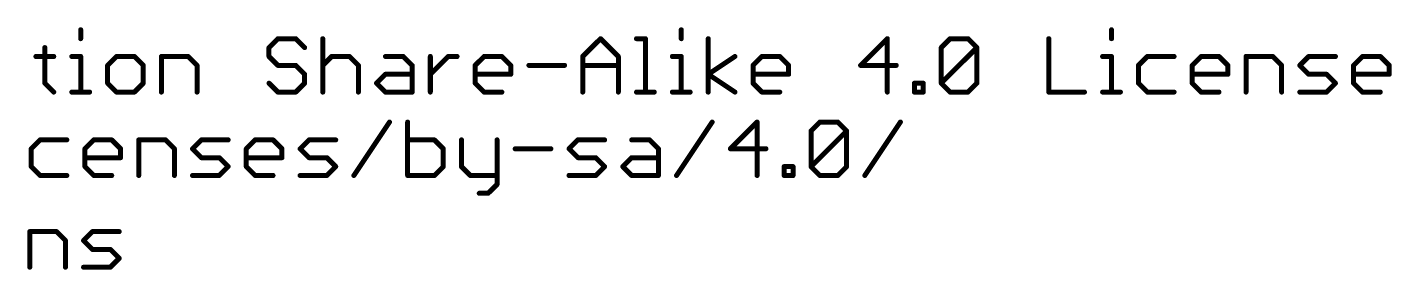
# Model space of a CAD drawing. Extents: x -39 to 68, y -15 to 21.
# Drawn here: x 26.2 to 67.74, y -14.22 to -6.84 of the extents above; entities that cross this region are included whole.
import ezdxf

# ---------------------------------------------------------------- set-up
doc = ezdxf.new("R2010")
doc.units = 0
doc.layers.add('51', color=53, linetype='CONTINUOUS')

msp = doc.modelspace()

# ---------------------------------------------------------------- linework, layer by layer
at = {"layer": '51', "const_width": 0.1524}
for points in [[(27.8279, -6.9156), (27.8279, -7.1868)], [(46.1095, -6.9156), (46.1095, -7.1868)], [(59.2067, -6.9156), (59.2067, -7.1868)], [(26.7365, -7.458), (26.7365, -8.5426)], [(33.8308, -7.1868), (33.5597, -7.458)], [(33.5597, -7.458), (33.5597, -7.7291)], [(34.3731, -7.1868), (33.8308, -7.1868)], [(34.6443, -7.458), (34.3731, -7.1868)], [(35.1968, -7.1868), (35.1968, -8.8138)], [(43.1097, -7.7291), (43.6521, -7.1868)], [(43.6521, -7.1868), (44.1944, -7.7291)], [(44.7469, -7.1868), (45.0181, -7.1868)], [(45.0181, -7.1868), (45.0181, -8.8138)], [(46.9298, -8.8138), (46.9298, -7.1868)], [(52.3819, -7.1868), (51.5684, -8.0003)], [(52.3819, -8.8138), (52.3819, -7.1868)], [(54.0241, -7.458), (54.2953, -7.1868)], [(54.0241, -8.5426), (54.0241, -7.458)], [(54.0241, -8.5426), (55.1088, -7.458)], [(54.2953, -7.1868), (54.8376, -7.1868)], [(54.8376, -7.1868), (55.1088, -7.458)], [(55.1088, -7.458), (55.1088, -8.5426)], [(57.2984, -7.1868), (57.2984, -8.8138)], [(26.4653, -7.7291), (27.0076, -7.7291)], [(27.5567, -7.7291), (27.8279, -7.7291)], [(27.8279, -7.7291), (27.8279, -8.8138)], [(28.9193, -7.7291), (28.6482, -8.0003)], [(29.4617, -7.7291), (28.9193, -7.7291)], [(29.7328, -8.0003), (29.4617, -7.7291)], [(30.2853, -8.8138), (30.2853, -7.7291)], [(30.2853, -7.7291), (31.0988, -7.7291)], [(31.0988, -7.7291), (31.37, -8.0003)], [(33.5597, -7.7291), (33.8308, -8.0003)], [(35.1968, -8.0003), (35.468, -7.7291)], [(35.468, -7.7291), (36.0103, -7.7291)], [(36.0103, -7.7291), (36.2815, -8.0003)], [(37.1051, -7.7291), (37.6475, -7.7291)], [(37.6475, -7.7291), (37.9186, -8.0003)], [(38.4711, -8.8138), (38.4711, -7.7291)], [(38.4711, -8.2715), (39.0134, -7.7291)], [(39.0134, -7.7291), (39.2846, -7.7291)], [(39.8354, -8.0003), (40.1066, -7.7291)], [(40.1066, -7.7291), (40.6489, -7.7291)], [(40.6489, -7.7291), (40.9201, -8.0003)], [(43.1097, -8.8138), (43.1097, -7.7291)], [(44.1944, -7.7291), (44.1944, -8.8138)], [(45.8383, -7.7291), (46.1095, -7.7291)], [(46.1095, -7.7291), (46.1095, -8.8138)], [(46.9298, -8.2715), (47.7433, -7.7291)], [(48.2941, -8.0003), (48.5652, -7.7291)], [(48.5652, -7.7291), (49.1076, -7.7291)], [(49.1076, -7.7291), (49.3787, -8.0003)], [(58.9356, -7.7291), (59.2067, -7.7291)], [(59.2067, -7.7291), (59.2067, -8.8138)], [(60.2982, -7.7291), (60.027, -8.0003)], [(61.1117, -7.7291), (60.2982, -7.7291)], [(61.6642, -8.0003), (61.9353, -7.7291)], [(61.9353, -7.7291), (62.4777, -7.7291)], [(62.4777, -7.7291), (62.7488, -8.0003)], [(63.3013, -8.8138), (63.3013, -7.7291)], [(63.3013, -7.7291), (64.1148, -7.7291)], [(64.1148, -7.7291), (64.386, -8.0003)], [(64.9385, -8.0003), (65.2096, -7.7291)], [(65.2096, -7.7291), (66.0231, -7.7291)], [(66.5756, -8.0003), (66.8468, -7.7291)], [(66.8468, -7.7291), (67.3891, -7.7291)], [(67.3891, -7.7291), (67.6603, -8.0003)], [(28.6482, -8.0003), (28.6482, -8.5426)], [(29.7328, -8.5426), (29.7328, -8.0003)], [(31.37, -8.0003), (31.37, -8.8138)], [(33.8308, -8.0003), (34.3731, -8.0003)], [(34.3731, -8.0003), (34.6443, -8.2715)], [(34.6443, -8.2715), (34.6443, -8.5426)], [(36.2815, -8.0003), (36.2815, -8.8138)], [(36.834, -8.5426), (37.1051, -8.2715)], [(37.1051, -8.2715), (37.9186, -8.2715)], [(37.9186, -8.0003), (37.9186, -8.8138)], [(39.8354, -8.5426), (39.8354, -8.0003)], [(40.9201, -8.2715), (39.8354, -8.2715)], [(40.9201, -8.0003), (40.9201, -8.2715)], [(41.4726, -8.0003), (42.5572, -8.0003)], [(43.1097, -8.0003), (44.1944, -8.0003)], [(47.7433, -8.8138), (46.9298, -8.2715)], [(48.2941, -8.5426), (48.2941, -8.0003)], [(49.3787, -8.2715), (48.2941, -8.2715)], [(49.3787, -8.0003), (49.3787, -8.2715)], [(51.5684, -8.0003), (52.653, -8.0003)], [(60.027, -8.0003), (60.027, -8.5426)], [(61.6642, -8.5426), (61.6642, -8.0003)], [(62.7488, -8.2715), (61.6642, -8.2715)], [(62.7488, -8.0003), (62.7488, -8.2715)], [(64.386, -8.0003), (64.386, -8.8138)], [(65.2096, -8.2715), (64.9385, -8.0003)], [(65.752, -8.2715), (65.2096, -8.2715)], [(66.0231, -8.5426), (65.752, -8.2715)], [(66.5756, -8.5426), (66.5756, -8.0003)], [(67.6603, -8.2715), (66.5756, -8.2715)], [(67.6603, -8.0003), (67.6603, -8.2715)], [(26.7365, -8.5426), (27.0076, -8.8138)], [(28.6482, -8.5426), (28.9193, -8.8138)], [(29.4617, -8.8138), (29.7328, -8.5426)], [(33.8308, -8.8138), (33.5597, -8.5426)], [(34.6443, -8.5426), (34.3731, -8.8138)], [(37.1051, -8.8138), (36.834, -8.5426)], [(40.1066, -8.8138), (39.8354, -8.5426)], [(48.5652, -8.8138), (48.2941, -8.5426)], [(53.2055, -8.8138), (53.2055, -8.5426)], [(53.2055, -8.5426), (53.4767, -8.5426)], [(53.4767, -8.5426), (53.4767, -8.8138)], [(54.2953, -8.8138), (54.0241, -8.5426)], [(55.1088, -8.5426), (54.8376, -8.8138)], [(60.027, -8.5426), (60.2982, -8.8138)], [(61.9353, -8.8138), (61.6642, -8.5426)], [(65.752, -8.8138), (66.0231, -8.5426)], [(66.8468, -8.8138), (66.5756, -8.5426)], [(27.5567, -8.8138), (28.0991, -8.8138)], [(28.9193, -8.8138), (29.4617, -8.8138)], [(34.3731, -8.8138), (33.8308, -8.8138)], [(37.9186, -8.8138), (37.1051, -8.8138)], [(40.6489, -8.8138), (40.1066, -8.8138)], [(44.7469, -8.8138), (45.2892, -8.8138)], [(45.8383, -8.8138), (46.3807, -8.8138)], [(49.1076, -8.8138), (48.5652, -8.8138)], [(53.4767, -8.8138), (53.2055, -8.8138)], [(54.8376, -8.8138), (54.2953, -8.8138)], [(57.2984, -8.8138), (58.3831, -8.8138)], [(58.9356, -8.8138), (59.4779, -8.8138)], [(60.2982, -8.8138), (61.1117, -8.8138)], [(62.4777, -8.8138), (61.9353, -8.8138)], [(64.9385, -8.8138), (65.752, -8.8138)], [(67.3891, -8.8138), (66.8468, -8.8138)], [(36.1438, -11.3538), (37.2285, -9.7268)], [(37.781, -9.7268), (37.781, -11.3538)], [(45.9667, -11.3538), (47.0514, -9.7268)], [(48.4174, -9.7268), (47.6039, -10.5403)], [(48.4174, -11.3538), (48.4174, -9.7268)], [(50.0596, -9.998), (50.3308, -9.7268)], [(50.0596, -11.0826), (50.0596, -9.998)], [(50.0596, -11.0826), (51.1443, -9.998)], [(50.3308, -9.7268), (50.8731, -9.7268)], [(50.8731, -9.7268), (51.1443, -9.998)], [(51.1443, -9.998), (51.1443, -11.0826)], [(51.6968, -11.3538), (52.7814, -9.7268)], [(26.592, -10.2691), (26.3209, -10.5403)], [(27.4055, -10.2691), (26.592, -10.2691)], [(27.958, -10.5403), (28.2292, -10.2691)], [(28.2292, -10.2691), (28.7715, -10.2691)], [(28.7715, -10.2691), (29.0427, -10.5403)], [(29.5952, -11.3538), (29.5952, -10.2691)], [(29.5952, -10.2691), (30.4087, -10.2691)], [(30.4087, -10.2691), (30.6798, -10.5403)], [(31.2323, -10.5403), (31.5035, -10.2691)], [(31.5035, -10.2691), (32.317, -10.2691)], [(32.8695, -10.5403), (33.1406, -10.2691)], [(33.1406, -10.2691), (33.683, -10.2691)], [(33.683, -10.2691), (33.9541, -10.5403)], [(34.5066, -10.5403), (34.7778, -10.2691)], [(34.7778, -10.2691), (35.5913, -10.2691)], [(38.5944, -10.2691), (37.781, -10.2691)], [(38.8656, -10.5403), (38.5944, -10.2691)], [(39.4181, -10.2691), (39.4181, -11.0826)], [(40.5028, -10.2691), (40.5028, -11.625)], [(42.6924, -10.5403), (42.9636, -10.2691)], [(42.9636, -10.2691), (43.7771, -10.2691)], [(44.6007, -10.2691), (45.1431, -10.2691)], [(45.1431, -10.2691), (45.4142, -10.5403)], [(26.3209, -10.5403), (26.3209, -11.0826)], [(27.958, -11.0826), (27.958, -10.5403)], [(29.0427, -10.8115), (27.958, -10.8115)], [(29.0427, -10.5403), (29.0427, -10.8115)], [(30.6798, -10.5403), (30.6798, -11.3538)], [(31.5035, -10.8115), (31.2323, -10.5403)], [(32.0458, -10.8115), (31.5035, -10.8115)], [(32.317, -11.0826), (32.0458, -10.8115)], [(32.8695, -11.0826), (32.8695, -10.5403)], [(33.9541, -10.8115), (32.8695, -10.8115)], [(33.9541, -10.5403), (33.9541, -10.8115)], [(34.7778, -10.8115), (34.5066, -10.5403)], [(35.3201, -10.8115), (34.7778, -10.8115)], [(35.5913, -11.0826), (35.3201, -10.8115)], [(38.8656, -11.0826), (38.8656, -10.5403)], [(41.0553, -10.5403), (42.1399, -10.5403)], [(42.9636, -10.8115), (42.6924, -10.5403)], [(43.5059, -10.8115), (42.9636, -10.8115)], [(43.7771, -11.0826), (43.5059, -10.8115)], [(44.3296, -11.0826), (44.6007, -10.8115)], [(44.6007, -10.8115), (45.4142, -10.8115)], [(45.4142, -10.5403), (45.4142, -11.3538)], [(47.6039, -10.5403), (48.6885, -10.5403)], [(26.3209, -11.0826), (26.592, -11.3538)], [(28.2292, -11.3538), (27.958, -11.0826)], [(32.0458, -11.3538), (32.317, -11.0826)], [(33.1406, -11.3538), (32.8695, -11.0826)], [(35.3201, -11.3538), (35.5913, -11.0826)], [(38.5944, -11.3538), (38.8656, -11.0826)], [(39.4181, -11.0826), (39.6893, -11.3538)], [(43.5059, -11.3538), (43.7771, -11.0826)], [(44.6007, -11.3538), (44.3296, -11.0826)], [(49.241, -11.3538), (49.241, -11.0826)], [(49.241, -11.0826), (49.5122, -11.0826)], [(49.5122, -11.0826), (49.5122, -11.3538)], [(50.3308, -11.3538), (50.0596, -11.0826)], [(51.1443, -11.0826), (50.8731, -11.3538)], [(26.592, -11.3538), (27.4055, -11.3538)], [(28.7715, -11.3538), (28.2292, -11.3538)], [(31.2323, -11.3538), (32.0458, -11.3538)], [(33.683, -11.3538), (33.1406, -11.3538)], [(34.5066, -11.3538), (35.3201, -11.3538)], [(37.781, -11.3538), (38.5944, -11.3538)], [(39.6893, -11.3538), (40.5028, -11.3538)], [(40.5028, -11.625), (40.2316, -11.8961)], [(42.6924, -11.3538), (43.5059, -11.3538)], [(45.4142, -11.3538), (44.6007, -11.3538)], [(49.5122, -11.3538), (49.241, -11.3538)], [(50.8731, -11.3538), (50.3308, -11.3538)], [(40.2316, -11.8961), (39.9604, -11.8961)], [(26.2783, -14.1478), (26.2783, -13.0631)], [(26.2783, -13.0631), (27.0918, -13.0631)], [(27.0918, -13.0631), (27.363, -13.3343)], [(27.363, -13.3343), (27.363, -14.1478)], [(27.9155, -13.3343), (28.1866, -13.0631)], [(28.1866, -13.6055), (27.9155, -13.3343)], [(28.1866, -13.0631), (29.0001, -13.0631)], [(28.729, -13.6055), (28.1866, -13.6055)], [(29.0001, -13.8766), (28.729, -13.6055)], [(27.9155, -14.1478), (28.729, -14.1478)], [(28.729, -14.1478), (29.0001, -13.8766)]]:
    msp.add_lwpolyline(points, dxfattribs=at)
at = {"layer": '51', "const_width": 0.0762}
for points in [[(27.866, -6.9156, 1), (27.7898, -6.9156)], [(46.1476, -6.9156, 1), (46.0714, -6.9156)], [(59.2448, -6.9156, 1), (59.1686, -6.9156)], [(26.7746, -7.458, 1), (26.6984, -7.458)], [(27.7898, -7.1868, 1), (27.866, -7.1868)], [(33.5327, -7.431, 1), (33.5866, -7.4849)], [(33.5978, -7.458, 1), (33.5216, -7.458)], [(33.8308, -7.1487, 1), (33.8308, -7.2249)], [(33.8578, -7.2138, 1), (33.8039, -7.1599)], [(34.4001, -7.1599, 1), (34.3462, -7.2138)], [(34.3731, -7.2249, 1), (34.3731, -7.1487)], [(34.6174, -7.4849, 1), (34.6713, -7.431)], [(35.2349, -7.1868, 1), (35.1587, -7.1868)], [(43.679, -7.1599, 1), (43.6251, -7.2138)], [(43.679, -7.2138, 1), (43.6251, -7.1599)], [(44.7469, -7.1487, 1), (44.7469, -7.2249)], [(45.0562, -7.1868, 1), (44.98, -7.1868)], [(45.0181, -7.2249, 1), (45.0181, -7.1487)], [(46.0714, -7.1868, 1), (46.1476, -7.1868)], [(46.9679, -7.1868, 1), (46.8917, -7.1868)], [(52.42, -7.1868, 1), (52.3438, -7.1868)], [(52.4088, -7.2138, 1), (52.3549, -7.1599)], [(54.0622, -7.458, 1), (53.986, -7.458)], [(53.9972, -7.431, 1), (54.051, -7.4849)], [(54.2953, -7.1487, 1), (54.2953, -7.2249)], [(54.3222, -7.2138, 1), (54.2683, -7.1599)], [(54.8645, -7.1599, 1), (54.8107, -7.2138)], [(54.8376, -7.2249, 1), (54.8376, -7.1487)], [(55.1469, -7.458, 1), (55.0707, -7.458)], [(55.1357, -7.4849, 1), (55.0818, -7.431)], [(55.0818, -7.4849, 1), (55.1357, -7.431)], [(57.3365, -7.1868, 1), (57.2603, -7.1868)], [(59.1686, -7.1868, 1), (59.2448, -7.1868)], [(26.4653, -7.691, 1), (26.4653, -7.7672)], [(27.0076, -7.7672, 1), (27.0076, -7.691)], [(27.5567, -7.691, 1), (27.5567, -7.7672)], [(27.866, -7.7291, 1), (27.7898, -7.7291)], [(27.8279, -7.7672, 1), (27.8279, -7.691)], [(28.9193, -7.691, 1), (28.9193, -7.7672)], [(28.9463, -7.7561, 1), (28.8924, -7.7022)], [(29.4886, -7.7022, 1), (29.4347, -7.7561)], [(29.4617, -7.7672, 1), (29.4617, -7.691)], [(30.3234, -7.7291, 1), (30.2472, -7.7291)], [(30.2853, -7.691, 1), (30.2853, -7.7672)], [(31.1258, -7.7022, 1), (31.0719, -7.7561)], [(31.0988, -7.7672, 1), (31.0988, -7.691)], [(33.5866, -7.7022, 1), (33.5327, -7.7561)], [(33.5216, -7.7291, 1), (33.5978, -7.7291)], [(35.468, -7.691, 1), (35.468, -7.7672)], [(35.4949, -7.7561, 1), (35.441, -7.7022)], [(36.0372, -7.7022, 1), (35.9834, -7.7561)], [(36.0103, -7.7672, 1), (36.0103, -7.691)], [(37.1051, -7.691, 1), (37.1051, -7.7672)], [(37.6744, -7.7022, 1), (37.6205, -7.7561)], [(37.6475, -7.7672, 1), (37.6475, -7.691)], [(38.5092, -7.7291, 1), (38.433, -7.7291)], [(39.0134, -7.691, 1), (39.0134, -7.7672)], [(39.0404, -7.7561, 1), (38.9865, -7.7022)], [(39.2846, -7.7672, 1), (39.2846, -7.691)], [(40.1066, -7.691, 1), (40.1066, -7.7672)], [(40.1335, -7.7561, 1), (40.0796, -7.7022)], [(40.6759, -7.7022, 1), (40.622, -7.7561)], [(40.6489, -7.7672, 1), (40.6489, -7.691)], [(43.1478, -7.7291, 1), (43.0716, -7.7291)], [(43.0828, -7.7022, 1), (43.1367, -7.7561)], [(44.2325, -7.7291, 1), (44.1563, -7.7291)], [(44.1674, -7.7561, 1), (44.2213, -7.7022)], [(45.8383, -7.691, 1), (45.8383, -7.7672)], [(46.1476, -7.7291, 1), (46.0714, -7.7291)], [(46.1095, -7.7672, 1), (46.1095, -7.691)], [(47.7644, -7.7608, 1), (47.7221, -7.6974)], [(48.5652, -7.691, 1), (48.5652, -7.7672)], [(48.5922, -7.7561, 1), (48.5383, -7.7022)], [(49.1345, -7.7022, 1), (49.0806, -7.7561)], [(49.1076, -7.7672, 1), (49.1076, -7.691)], [(58.9356, -7.691, 1), (58.9356, -7.7672)], [(59.2448, -7.7291, 1), (59.1686, -7.7291)], [(59.2067, -7.7672, 1), (59.2067, -7.691)], [(60.2982, -7.691, 1), (60.2982, -7.7672)], [(60.3251, -7.7561, 1), (60.2712, -7.7022)], [(61.1117, -7.7672, 1), (61.1117, -7.691)], [(61.9353, -7.691, 1), (61.9353, -7.7672)], [(61.9623, -7.7561, 1), (61.9084, -7.7022)], [(62.5046, -7.7022, 1), (62.4507, -7.7561)], [(62.4777, -7.7672, 1), (62.4777, -7.691)], [(63.3394, -7.7291, 1), (63.2632, -7.7291)], [(63.3013, -7.691, 1), (63.3013, -7.7672)], [(64.1418, -7.7022, 1), (64.0879, -7.7561)], [(64.1148, -7.7672, 1), (64.1148, -7.691)], [(65.2096, -7.691, 1), (65.2096, -7.7672)], [(65.2366, -7.7561, 1), (65.1827, -7.7022)], [(66.0231, -7.7672, 1), (66.0231, -7.691)], [(66.8468, -7.691, 1), (66.8468, -7.7672)], [(66.8737, -7.7561, 1), (66.8199, -7.7022)], [(67.4161, -7.7022, 1), (67.3622, -7.7561)], [(67.3891, -7.7672, 1), (67.3891, -7.691)], [(28.6863, -8.0003, 1), (28.6101, -8.0003)], [(28.6212, -7.9734, 1), (28.6751, -8.0272)], [(29.7709, -8.0003, 1), (29.6947, -8.0003)], [(29.7059, -8.0272, 1), (29.7598, -7.9734)], [(31.4081, -8.0003, 1), (31.3319, -8.0003)], [(31.3431, -8.0272, 1), (31.3969, -7.9734)], [(33.8308, -7.9622, 1), (33.8308, -8.0384)], [(33.8039, -8.0272, 1), (33.8578, -7.9734)], [(34.4001, -7.9734, 1), (34.3462, -8.0272)], [(34.3731, -8.0384, 1), (34.3731, -7.9622)], [(34.6824, -8.2715, 1), (34.6062, -8.2715)], [(34.6174, -8.2984, 1), (34.6713, -8.2445)], [(35.1699, -7.9734, 1), (35.2238, -8.0272)], [(36.3196, -8.0003, 1), (36.2434, -8.0003)], [(36.2545, -8.0272, 1), (36.3084, -7.9734)], [(37.1051, -8.2334, 1), (37.1051, -8.3096)], [(37.1321, -8.2984, 1), (37.0782, -8.2445)], [(37.9567, -8.0003, 1), (37.8805, -8.0003)], [(37.8917, -8.0272, 1), (37.9456, -7.9734)], [(37.9186, -8.3096, 1), (37.9186, -8.2334)], [(38.4442, -8.2445, 1), (38.4981, -8.2984)], [(39.8735, -8.0003, 1), (39.7973, -8.0003)], [(39.8354, -8.2334, 1), (39.8354, -8.3096)], [(39.8085, -7.9734, 1), (39.8624, -8.0272)], [(40.9582, -8.0003, 1), (40.882, -8.0003)], [(40.882, -8.2715, 1), (40.9582, -8.2715)], [(40.8931, -8.0272, 1), (40.947, -7.9734)], [(40.9201, -8.3096, 1), (40.9201, -8.2334)], [(41.4726, -7.9622, 1), (41.4726, -8.0384)], [(42.5572, -8.0384, 1), (42.5572, -7.9622)], [(43.1097, -7.9622, 1), (43.1097, -8.0384)], [(44.1944, -8.0384, 1), (44.1944, -7.9622)], [(46.9509, -8.2398, 1), (46.9086, -8.3032)], [(46.9086, -8.2398, 1), (46.9509, -8.3032)], [(48.3322, -8.0003, 1), (48.256, -8.0003)], [(48.2671, -7.9734, 1), (48.321, -8.0272)], [(48.2941, -8.2334, 1), (48.2941, -8.3096)], [(49.4168, -8.0003, 1), (49.3406, -8.0003)], [(49.3406, -8.2715, 1), (49.4168, -8.2715)], [(49.3518, -8.0272, 1), (49.4057, -7.9734)], [(49.3787, -8.3096, 1), (49.3787, -8.2334)], [(51.5684, -7.9622, 1), (51.5684, -8.0384)], [(51.5414, -7.9734, 1), (51.5953, -8.0272)], [(52.653, -8.0384, 1), (52.653, -7.9622)], [(60.0651, -8.0003, 1), (59.9889, -8.0003)], [(60.0001, -7.9734, 1), (60.054, -8.0272)], [(61.7023, -8.0003, 1), (61.6261, -8.0003)], [(61.6372, -7.9734, 1), (61.6911, -8.0272)], [(61.6642, -8.2334, 1), (61.6642, -8.3096)], [(62.7869, -8.0003, 1), (62.7107, -8.0003)], [(62.7107, -8.2715, 1), (62.7869, -8.2715)], [(62.7219, -8.0272, 1), (62.7758, -7.9734)], [(62.7488, -8.3096, 1), (62.7488, -8.2334)], [(64.4241, -8.0003, 1), (64.3479, -8.0003)], [(64.359, -8.0272, 1), (64.4129, -7.9734)], [(64.9654, -7.9734, 1), (64.9115, -8.0272)], [(64.9115, -7.9734, 1), (64.9654, -8.0272)], [(65.2096, -8.2334, 1), (65.2096, -8.3096)], [(65.1827, -8.2984, 1), (65.2366, -8.2445)], [(65.7789, -8.2445, 1), (65.725, -8.2984)], [(65.752, -8.3096, 1), (65.752, -8.2334)], [(66.6137, -8.0003, 1), (66.5375, -8.0003)], [(66.5756, -8.2334, 1), (66.5756, -8.3096)], [(66.5487, -7.9734, 1), (66.6026, -8.0272)], [(67.6984, -8.0003, 1), (67.6222, -8.0003)], [(67.6222, -8.2715, 1), (67.6984, -8.2715)], [(67.6334, -8.0272, 1), (67.6872, -7.9734)], [(67.6603, -8.3096, 1), (67.6603, -8.2334)], [(26.7634, -8.5157, 1), (26.7095, -8.5696)], [(26.6984, -8.5426, 1), (26.7746, -8.5426)], [(28.6751, -8.5157, 1), (28.6212, -8.5696)], [(28.6101, -8.5426, 1), (28.6863, -8.5426)], [(29.6947, -8.5426, 1), (29.7709, -8.5426)], [(29.7598, -8.5696, 1), (29.7059, -8.5157)], [(33.5866, -8.5157, 1), (33.5327, -8.5696)], [(34.6062, -8.5426, 1), (34.6824, -8.5426)], [(34.6713, -8.5696, 1), (34.6174, -8.5157)], [(36.8609, -8.5157, 1), (36.807, -8.5696)], [(36.807, -8.5157, 1), (36.8609, -8.5696)], [(39.8624, -8.5157, 1), (39.8085, -8.5696)], [(39.7973, -8.5426, 1), (39.8735, -8.5426)], [(48.321, -8.5157, 1), (48.2671, -8.5696)], [(48.256, -8.5426, 1), (48.3322, -8.5426)], [(53.2436, -8.5426, 1), (53.1674, -8.5426)], [(53.2055, -8.5045, 1), (53.2055, -8.5807)], [(53.5148, -8.5426, 1), (53.4386, -8.5426)], [(53.4767, -8.5807, 1), (53.4767, -8.5045)], [(54.051, -8.5157, 1), (53.9972, -8.5696)], [(53.9972, -8.5157, 1), (54.051, -8.5696)], [(53.986, -8.5426, 1), (54.0622, -8.5426)], [(55.0707, -8.5426, 1), (55.1469, -8.5426)], [(55.1357, -8.5696, 1), (55.0818, -8.5157)], [(60.054, -8.5157, 1), (60.0001, -8.5696)], [(59.9889, -8.5426, 1), (60.0651, -8.5426)], [(61.6911, -8.5157, 1), (61.6372, -8.5696)], [(61.6261, -8.5426, 1), (61.7023, -8.5426)], [(66.0501, -8.5696, 1), (65.9962, -8.5157)], [(65.9962, -8.5696, 1), (66.0501, -8.5157)], [(66.6026, -8.5157, 1), (66.5487, -8.5696)], [(66.5375, -8.5426, 1), (66.6137, -8.5426)], [(26.9807, -8.8407, 1), (27.0346, -8.7869)], [(27.5567, -8.7757, 1), (27.5567, -8.8519)], [(27.7898, -8.8138, 1), (27.866, -8.8138)], [(28.0991, -8.8519, 1), (28.0991, -8.7757)], [(28.9193, -8.7757, 1), (28.9193, -8.8519)], [(28.8924, -8.8407, 1), (28.9463, -8.7869)], [(29.4347, -8.7869, 1), (29.4886, -8.8407)], [(29.4617, -8.8519, 1), (29.4617, -8.7757)], [(30.2472, -8.8138, 1), (30.3234, -8.8138)], [(31.3319, -8.8138, 1), (31.4081, -8.8138)], [(33.8308, -8.7757, 1), (33.8308, -8.8519)], [(33.8039, -8.8407, 1), (33.8578, -8.7869)], [(34.3462, -8.7869, 1), (34.4001, -8.8407)], [(34.3731, -8.8519, 1), (34.3731, -8.7757)], [(35.1587, -8.8138, 1), (35.2349, -8.8138)], [(36.2434, -8.8138, 1), (36.3196, -8.8138)], [(37.1051, -8.7757, 1), (37.1051, -8.8519)], [(37.0782, -8.8407, 1), (37.1321, -8.7869)], [(37.8805, -8.8138, 1), (37.9567, -8.8138)], [(37.9186, -8.8519, 1), (37.9186, -8.7757)], [(38.433, -8.8138, 1), (38.5092, -8.8138)], [(40.1066, -8.7757, 1), (40.1066, -8.8519)], [(40.0796, -8.8407, 1), (40.1335, -8.7869)], [(40.6489, -8.8519, 1), (40.6489, -8.7757)], [(43.0716, -8.8138, 1), (43.1478, -8.8138)], [(44.1563, -8.8138, 1), (44.2325, -8.8138)], [(44.7469, -8.7757, 1), (44.7469, -8.8519)], [(44.98, -8.8138, 1), (45.0562, -8.8138)], [(45.2892, -8.8519, 1), (45.2892, -8.7757)], [(45.8383, -8.7757, 1), (45.8383, -8.8519)], [(46.0714, -8.8138, 1), (46.1476, -8.8138)], [(46.3807, -8.8519, 1), (46.3807, -8.7757)], [(46.8917, -8.8138, 1), (46.9679, -8.8138)], [(47.7221, -8.8455, 1), (47.7644, -8.7821)], [(48.5652, -8.7757, 1), (48.5652, -8.8519)], [(48.5383, -8.8407, 1), (48.5922, -8.7869)], [(49.1076, -8.8519, 1), (49.1076, -8.7757)], [(52.3438, -8.8138, 1), (52.42, -8.8138)], [(53.2055, -8.7757, 1), (53.2055, -8.8519)], [(53.1674, -8.8138, 1), (53.2436, -8.8138)], [(53.4386, -8.8138, 1), (53.5148, -8.8138)], [(53.4767, -8.8519, 1), (53.4767, -8.7757)], [(54.2953, -8.7757, 1), (54.2953, -8.8519)], [(54.2683, -8.8407, 1), (54.3222, -8.7869)], [(54.8107, -8.7869, 1), (54.8645, -8.8407)], [(54.8376, -8.8519, 1), (54.8376, -8.7757)], [(57.2984, -8.7757, 1), (57.2984, -8.8519)], [(57.2603, -8.8138, 1), (57.3365, -8.8138)], [(58.3831, -8.8519, 1), (58.3831, -8.7757)], [(58.9356, -8.7757, 1), (58.9356, -8.8519)], [(59.1686, -8.8138, 1), (59.2448, -8.8138)], [(59.4779, -8.8519, 1), (59.4779, -8.7757)], [(60.2982, -8.7757, 1), (60.2982, -8.8519)], [(60.2712, -8.8407, 1), (60.3251, -8.7869)], [(61.1117, -8.8519, 1), (61.1117, -8.7757)], [(61.9353, -8.7757, 1), (61.9353, -8.8519)], [(61.9084, -8.8407, 1), (61.9623, -8.7869)], [(62.4777, -8.8519, 1), (62.4777, -8.7757)], [(63.2632, -8.8138, 1), (63.3394, -8.8138)], [(64.3479, -8.8138, 1), (64.4241, -8.8138)], [(64.9385, -8.7757, 1), (64.9385, -8.8519)], [(65.725, -8.7869, 1), (65.7789, -8.8407)], [(65.752, -8.8519, 1), (65.752, -8.7757)], [(66.8468, -8.7757, 1), (66.8468, -8.8519)], [(66.8199, -8.8407, 1), (66.8737, -8.7869)], [(67.3891, -8.8519, 1), (67.3891, -8.7757)], [(37.2602, -9.7479, 1), (37.1968, -9.7057)], [(37.8191, -9.7268, 1), (37.7429, -9.7268)], [(47.0831, -9.7479, 1), (47.0197, -9.7057)], [(48.4555, -9.7268, 1), (48.3793, -9.7268)], [(48.4443, -9.7538, 1), (48.3904, -9.6999)], [(50.0977, -9.998, 1), (50.0215, -9.998)], [(50.0327, -9.971, 1), (50.0866, -10.0249)], [(50.3308, -9.6887, 1), (50.3308, -9.7649)], [(50.3577, -9.7538, 1), (50.3038, -9.6999)], [(50.9001, -9.6999, 1), (50.8462, -9.7538)], [(50.8731, -9.7649, 1), (50.8731, -9.6887)], [(51.1824, -9.998, 1), (51.1062, -9.998)], [(51.1712, -10.0249, 1), (51.1173, -9.971)], [(51.1173, -10.0249, 1), (51.1712, -9.971)], [(52.8131, -9.7479, 1), (52.7497, -9.7057)], [(26.592, -10.231, 1), (26.592, -10.3072)], [(26.619, -10.2961, 1), (26.5651, -10.2422)], [(27.4055, -10.3072, 1), (27.4055, -10.231)], [(28.2292, -10.231, 1), (28.2292, -10.3072)], [(28.2561, -10.2961, 1), (28.2022, -10.2422)], [(28.7984, -10.2422, 1), (28.7446, -10.2961)], [(28.7715, -10.3072, 1), (28.7715, -10.231)], [(29.6333, -10.2691, 1), (29.5571, -10.2691)], [(29.5952, -10.231, 1), (29.5952, -10.3072)], [(30.4356, -10.2422, 1), (30.3817, -10.2961)], [(30.4087, -10.3072, 1), (30.4087, -10.231)], [(31.5035, -10.231, 1), (31.5035, -10.3072)], [(31.5304, -10.2961, 1), (31.4765, -10.2422)], [(32.317, -10.3072, 1), (32.317, -10.231)], [(33.1406, -10.231, 1), (33.1406, -10.3072)], [(33.1676, -10.2961, 1), (33.1137, -10.2422)], [(33.7099, -10.2422, 1), (33.656, -10.2961)], [(33.683, -10.3072, 1), (33.683, -10.231)], [(34.7778, -10.231, 1), (34.7778, -10.3072)], [(34.8047, -10.2961, 1), (34.7509, -10.2422)], [(35.5913, -10.3072, 1), (35.5913, -10.231)], [(37.781, -10.231, 1), (37.781, -10.3072)], [(38.6214, -10.2422, 1), (38.5675, -10.2961)], [(38.5944, -10.3072, 1), (38.5944, -10.231)], [(39.4562, -10.2691, 1), (39.38, -10.2691)], [(40.5409, -10.2691, 1), (40.4647, -10.2691)], [(42.9636, -10.231, 1), (42.9636, -10.3072)], [(42.9905, -10.2961, 1), (42.9366, -10.2422)], [(43.7771, -10.3072, 1), (43.7771, -10.231)], [(44.6007, -10.231, 1), (44.6007, -10.3072)], [(45.17, -10.2422, 1), (45.1161, -10.2961)], [(45.1431, -10.3072, 1), (45.1431, -10.231)], [(26.359, -10.5403, 1), (26.2828, -10.5403)], [(26.2939, -10.5134, 1), (26.3478, -10.5672)], [(27.9961, -10.5403, 1), (27.9199, -10.5403)], [(27.958, -10.7734, 1), (27.958, -10.8496)], [(27.9311, -10.5134, 1), (27.985, -10.5672)], [(29.0808, -10.5403, 1), (29.0046, -10.5403)], [(29.0046, -10.8115, 1), (29.0808, -10.8115)], [(29.0157, -10.5672, 1), (29.0696, -10.5134)], [(29.0427, -10.8496, 1), (29.0427, -10.7734)], [(30.7179, -10.5403, 1), (30.6417, -10.5403)], [(30.6529, -10.5672, 1), (30.7068, -10.5134)], [(31.2593, -10.5134, 1), (31.2054, -10.5672)], [(31.2054, -10.5134, 1), (31.2593, -10.5672)], [(31.5035, -10.7734, 1), (31.5035, -10.8496)], [(31.4765, -10.8384, 1), (31.5304, -10.7845)], [(32.0728, -10.7845, 1), (32.0189, -10.8384)], [(32.0458, -10.8496, 1), (32.0458, -10.7734)], [(32.9076, -10.5403, 1), (32.8314, -10.5403)], [(32.8425, -10.5134, 1), (32.8964, -10.5672)], [(32.8695, -10.7734, 1), (32.8695, -10.8496)], [(33.9922, -10.5403, 1), (33.916, -10.5403)], [(33.916, -10.8115, 1), (33.9922, -10.8115)], [(33.9272, -10.5672, 1), (33.9811, -10.5134)], [(33.9541, -10.8496, 1), (33.9541, -10.7734)], [(34.5336, -10.5134, 1), (34.4797, -10.5672)], [(34.4797, -10.5134, 1), (34.5336, -10.5672)], [(34.7778, -10.7734, 1), (34.7778, -10.8496)], [(34.7509, -10.8384, 1), (34.8047, -10.7845)], [(35.3471, -10.7845, 1), (35.2932, -10.8384)], [(35.3201, -10.8496, 1), (35.3201, -10.7734)], [(38.9037, -10.5403, 1), (38.8275, -10.5403)], [(38.8387, -10.5672, 1), (38.8926, -10.5134)], [(41.0553, -10.5022, 1), (41.0553, -10.5784)], [(42.1399, -10.5784, 1), (42.1399, -10.5022)], [(42.7194, -10.5134, 1), (42.6655, -10.5672)], [(42.6655, -10.5134, 1), (42.7194, -10.5672)], [(42.9636, -10.7734, 1), (42.9636, -10.8496)], [(42.9366, -10.8384, 1), (42.9905, -10.7845)], [(43.5329, -10.7845, 1), (43.479, -10.8384)], [(43.5059, -10.8496, 1), (43.5059, -10.7734)], [(44.6007, -10.7734, 1), (44.6007, -10.8496)], [(44.6277, -10.8384, 1), (44.5738, -10.7845)], [(45.4523, -10.5403, 1), (45.3761, -10.5403)], [(45.3873, -10.5672, 1), (45.4412, -10.5134)], [(45.4142, -10.8496, 1), (45.4142, -10.7734)], [(47.6039, -10.5022, 1), (47.6039, -10.5784)], [(47.5769, -10.5134, 1), (47.6308, -10.5672)], [(48.6885, -10.5784, 1), (48.6885, -10.5022)], [(26.3478, -11.0557, 1), (26.2939, -11.1096)], [(26.2828, -11.0826, 1), (26.359, -11.0826)], [(27.985, -11.0557, 1), (27.9311, -11.1096)], [(27.9199, -11.0826, 1), (27.9961, -11.0826)], [(32.3439, -11.1096, 1), (32.29, -11.0557)], [(32.29, -11.1096, 1), (32.3439, -11.0557)], [(32.8964, -11.0557, 1), (32.8425, -11.1096)], [(32.8314, -11.0826, 1), (32.9076, -11.0826)], [(35.6182, -11.1096, 1), (35.5644, -11.0557)], [(35.5644, -11.1096, 1), (35.6182, -11.0557)], [(38.8275, -11.0826, 1), (38.9037, -11.0826)], [(38.8925, -11.1096, 1), (38.8387, -11.0557)], [(39.445, -11.0557, 1), (39.3912, -11.1096)], [(39.38, -11.0826, 1), (39.4562, -11.0826)], [(43.804, -11.1096, 1), (43.7501, -11.0557)], [(43.7501, -11.1096, 1), (43.804, -11.0557)], [(44.3565, -11.0557, 1), (44.3026, -11.1096)], [(44.3026, -11.0557, 1), (44.3565, -11.1096)], [(49.2791, -11.0826, 1), (49.2029, -11.0826)], [(49.241, -11.0445, 1), (49.241, -11.1207)], [(49.5503, -11.0826, 1), (49.4741, -11.0826)], [(49.5122, -11.1207, 1), (49.5122, -11.0445)], [(50.0866, -11.0557, 1), (50.0327, -11.1096)], [(50.0327, -11.0557, 1), (50.0866, -11.1096)], [(50.0215, -11.0826, 1), (50.0977, -11.0826)], [(51.1062, -11.0826, 1), (51.1824, -11.0826)], [(51.1712, -11.1096, 1), (51.1173, -11.0557)], [(26.592, -11.3157, 1), (26.592, -11.3919)], [(26.5651, -11.3807, 1), (26.619, -11.3269)], [(27.4055, -11.3919, 1), (27.4055, -11.3157)], [(28.2292, -11.3157, 1), (28.2292, -11.3919)], [(28.2022, -11.3807, 1), (28.2561, -11.3269)], [(28.7715, -11.3919, 1), (28.7715, -11.3157)], [(29.5571, -11.3538, 1), (29.6333, -11.3538)], [(30.6417, -11.3538, 1), (30.7179, -11.3538)], [(31.2323, -11.3157, 1), (31.2323, -11.3919)], [(32.0189, -11.3269, 1), (32.0728, -11.3807)], [(32.0458, -11.3919, 1), (32.0458, -11.3157)], [(33.1406, -11.3157, 1), (33.1406, -11.3919)], [(33.1137, -11.3807, 1), (33.1676, -11.3269)], [(33.683, -11.3919, 1), (33.683, -11.3157)], [(34.5066, -11.3157, 1), (34.5066, -11.3919)], [(35.2932, -11.3269, 1), (35.3471, -11.3807)], [(35.3201, -11.3919, 1), (35.3201, -11.3157)], [(36.1121, -11.3327, 1), (36.1755, -11.3749)], [(37.781, -11.3157, 1), (37.781, -11.3919)], [(37.7429, -11.3538, 1), (37.8191, -11.3538)], [(38.5675, -11.3269, 1), (38.6214, -11.3807)], [(38.5944, -11.3919, 1), (38.5944, -11.3157)], [(39.6893, -11.3157, 1), (39.6893, -11.3919)], [(39.6623, -11.3807, 1), (39.7162, -11.3269)], [(40.4647, -11.625, 1), (40.5409, -11.625)], [(40.5297, -11.6519, 1), (40.4758, -11.598)], [(40.5028, -11.3919, 1), (40.5028, -11.3157)], [(42.6924, -11.3157, 1), (42.6924, -11.3919)], [(43.479, -11.3269, 1), (43.5329, -11.3807)], [(43.5059, -11.3919, 1), (43.5059, -11.3157)], [(44.6007, -11.3157, 1), (44.6007, -11.3919)], [(44.5738, -11.3807, 1), (44.6277, -11.3269)], [(45.3761, -11.3538, 1), (45.4523, -11.3538)], [(45.4142, -11.3919, 1), (45.4142, -11.3157)], [(45.935, -11.3327, 1), (45.9984, -11.3749)], [(48.3793, -11.3538, 1), (48.4555, -11.3538)], [(49.241, -11.3157, 1), (49.241, -11.3919)], [(49.2029, -11.3538, 1), (49.2791, -11.3538)], [(49.4741, -11.3538, 1), (49.5503, -11.3538)], [(49.5122, -11.3919, 1), (49.5122, -11.3157)], [(50.3308, -11.3157, 1), (50.3308, -11.3919)], [(50.3038, -11.3807, 1), (50.3577, -11.3269)], [(50.8462, -11.3269, 1), (50.9001, -11.3807)], [(50.8731, -11.3919, 1), (50.8731, -11.3157)], [(51.6651, -11.3327, 1), (51.7285, -11.3749)], [(39.9604, -11.858, 1), (39.9604, -11.9342)], [(40.2047, -11.8692, 1), (40.2585, -11.9231)], [(40.2316, -11.9342, 1), (40.2316, -11.858)], [(26.3164, -13.0631, 1), (26.2402, -13.0631)], [(26.2783, -13.025, 1), (26.2783, -13.1012)], [(27.1188, -13.0362, 1), (27.0649, -13.0901)], [(27.0918, -13.1012, 1), (27.0918, -13.025)], [(27.4011, -13.3343, 1), (27.3249, -13.3343)], [(27.336, -13.3612, 1), (27.3899, -13.3074)], [(27.9424, -13.3074, 1), (27.8885, -13.3612)], [(27.8885, -13.3074, 1), (27.9424, -13.3612)], [(28.1866, -13.025, 1), (28.1866, -13.1012)], [(28.2136, -13.0901, 1), (28.1597, -13.0362)], [(29.0001, -13.1012, 1), (29.0001, -13.025)], [(28.1866, -13.5674, 1), (28.1866, -13.6436)], [(28.1597, -13.6324, 1), (28.2136, -13.5785)], [(28.7559, -13.5785, 1), (28.702, -13.6324)], [(28.729, -13.6436, 1), (28.729, -13.5674)], [(26.2402, -14.1478, 1), (26.3164, -14.1478)], [(27.3249, -14.1478, 1), (27.4011, -14.1478)], [(27.9155, -14.1097, 1), (27.9155, -14.1859)], [(28.702, -14.1209, 1), (28.7559, -14.1747)], [(28.729, -14.1859, 1), (28.729, -14.1097)], [(29.0271, -13.9036, 1), (28.9732, -13.8497)], [(28.9732, -13.9036, 1), (29.0271, -13.8497)]]:
    msp.add_lwpolyline(points, format="xyb", dxfattribs=at)

doc.saveas('drawing.dxf')
